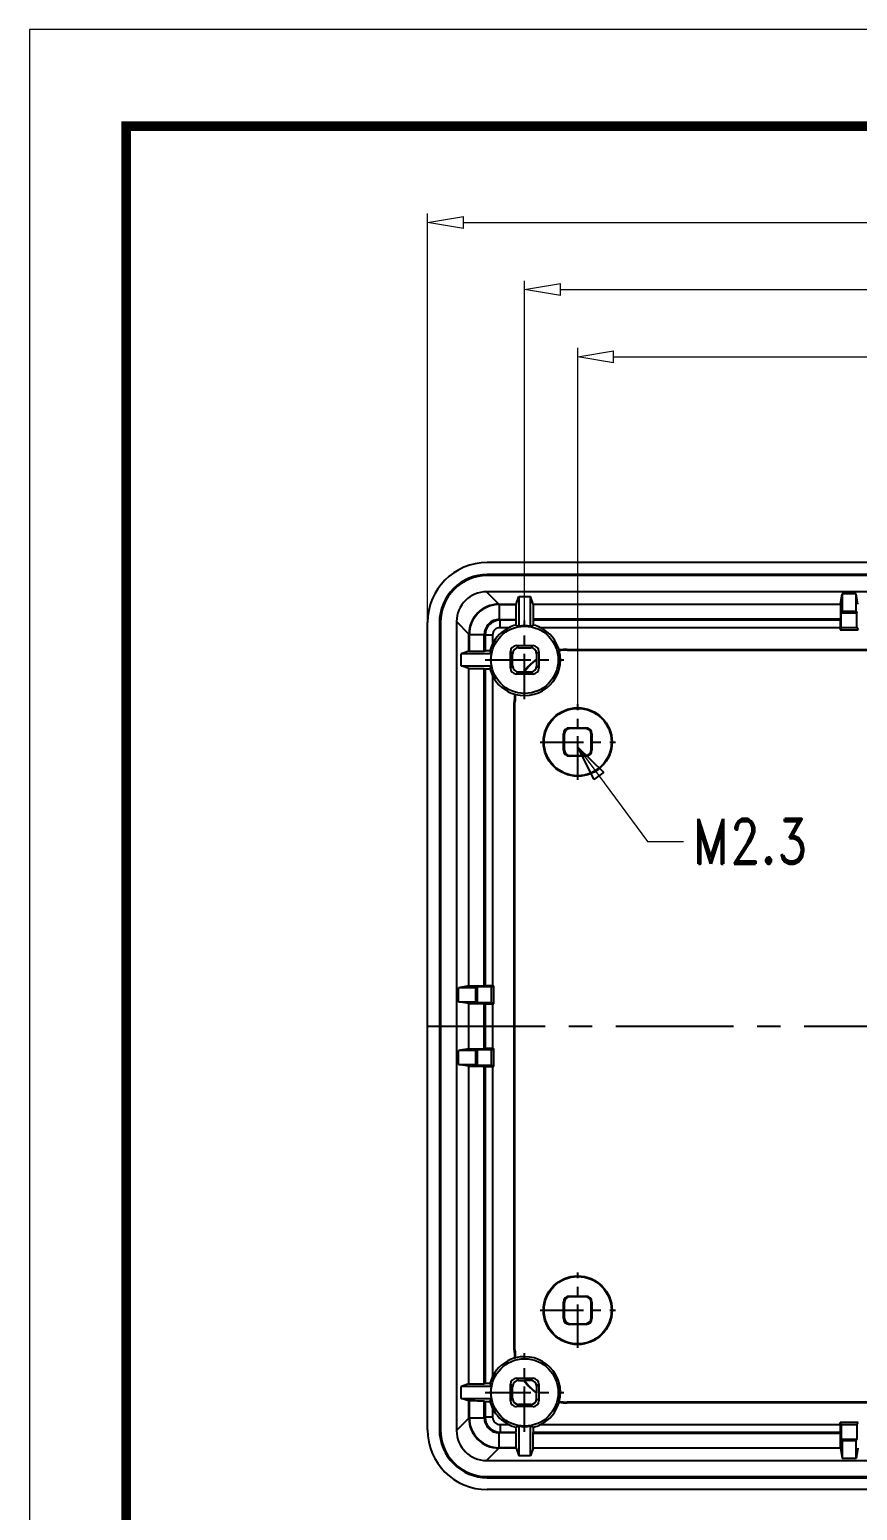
# Model space of a CAD drawing. Header units: millimetres. Extents: x 1603 to 1978, y -231 to 30.
# Drawn here: x 1603.1 to 1658.5, y -69.2 to 29.8 of the extents above; entities that cross this region are included whole.
import ezdxf

# ---------------------------------------------------------------- set-up
doc = ezdxf.new("R2010")
doc.units = ezdxf.units.MM
doc.linetypes.add('CENTER', pattern=[50.8, 31.75, -6.35, 6.35, -6.35])
doc.layers.add('dim', color=3, linetype='Continuous', lineweight=9)
doc.layers.add('from', color=7, linetype='Continuous', lineweight=13)
doc.styles.add('ROMAND', font='romand.shx', dxfattribs={"width": 0.8, "bigfont": 'gbcbig.shx'})
doc.dimstyles.new('YanXiu', dxfattribs={"dimtxt": 2.5, "dimasz": 2.2, "dimexe": 1, "dimexo": 0, "dimgap": 0.66, "dimtad": 0, "dimzin": 1, "dimdsep": 46, "dimtxsty": 'ROMAND', "dimblk": 'CLOSEDBLANK', "dimcen": 0, "dimclrd": 3, "dimclre": 3, "dimclrt": 7, "dimazin": 0, "dimtfac": 1, "dimtofl": 0, "dimtmove": 0, "dimatfit": 3, "dimldrblk": 'CLOSEDBLANK', "dimfxl": 1, "dimlwd": 5, "dimlwe": 5, "dimarcsym": 0})

# ---------------------------------------------------------------- blocks, each defined once
blk = doc.blocks.new('_ClosedBlank')
at = {"color": 0, "linetype": 'ByBlock', "lineweight": -2}
for p, q in [((-1, 0.167), (0, 0)), ((-1, 0.167), (-1, -0.167)), ((0, 0), (-1, -0.167))]:
    blk.add_line(p, q, dxfattribs=at)
blk = doc.blocks.new('*D33')
at = {"layer": 'Defpoints', "color": 0}
for p in [(1721.678, 7.924), (1639.778, -15.31), (1721.678, -15.31)]:
    blk.add_point(p, dxfattribs=at)
at = {"layer": 'dim', "color": 3, "lineweight": 5}
for p, q in [((1639.778, -15.31), (1639.778, 8.524)), ((1642.178, 7.924), (1675.271, 7.924)), ((1719.278, 7.924), (1686.185, 7.924)), ((1721.678, -15.31), (1721.678, 8.524))]:
    blk.add_line(p, q, dxfattribs=at)
at = {"layer": 'dim', "color": 3, "lineweight": 5, "xscale": 2.4, "yscale": 2.4, "zscale": 2.4, "rotation": 180}
blk.add_blockref('_ClosedBlank', (1639.778, 7.924), dxfattribs=at)
at = {"layer": 'dim', "color": 3, "lineweight": 5, "xscale": 2.4, "yscale": 2.4, "zscale": 2.4}
blk.add_blockref('_ClosedBlank', (1721.678, 7.924), dxfattribs=at)
at = {"layer": 'dim', "color": 7, "insert": (1680.728, 7.924), "char_height": 3, "attachment_point": 5, "style": 'ROMAND'}
blk.add_mtext('81.90', dxfattribs=at)
blk = doc.blocks.new('*D34')
at = {"layer": 'Defpoints', "color": 0}
for p in [(1725.228, 12.424), (1636.228, -9.702), (1725.228, -9.702)]:
    blk.add_point(p, dxfattribs=at)
at = {"layer": 'dim', "color": 3, "lineweight": 5}
for p, q in [((1636.228, -9.702), (1636.228, 13.024)), ((1725.228, -9.702), (1725.228, 13.024)), ((1638.628, 12.424), (1675.271, 12.424)), ((1722.828, 12.424), (1686.185, 12.424))]:
    blk.add_line(p, q, dxfattribs=at)
at = {"layer": 'dim', "color": 3, "lineweight": 5, "xscale": 2.4, "yscale": 2.4, "zscale": 2.4, "rotation": 180}
blk.add_blockref('_ClosedBlank', (1636.228, 12.424), dxfattribs=at)
at = {"layer": 'dim', "color": 3, "lineweight": 5, "xscale": 2.4, "yscale": 2.4, "zscale": 2.4}
blk.add_blockref('_ClosedBlank', (1725.228, 12.424), dxfattribs=at)
at = {"layer": 'dim', "color": 7, "insert": (1680.728, 12.424), "char_height": 3, "attachment_point": 5, "style": 'ROMAND'}
blk.add_mtext('89.00', dxfattribs=at)
blk = doc.blocks.new('*D35')
at = {"layer": 'Defpoints', "color": 0}
for p in [(1731.728, 16.924), (1629.728, -9.831), (1731.728, -9.831)]:
    blk.add_point(p, dxfattribs=at)
at = {"layer": 'dim', "color": 3, "lineweight": 5}
for p, q in [((1629.728, -9.831), (1629.728, 17.524)), ((1632.128, 16.924), (1674.299, 16.924)), ((1729.328, 16.924), (1687.156, 16.924)), ((1731.728, -9.831), (1731.728, 17.524))]:
    blk.add_line(p, q, dxfattribs=at)
at = {"layer": 'dim', "color": 3, "lineweight": 5, "xscale": 2.4, "yscale": 2.4, "zscale": 2.4, "rotation": 180}
blk.add_blockref('_ClosedBlank', (1629.728, 16.924), dxfattribs=at)
at = {"layer": 'dim', "color": 3, "lineweight": 5, "xscale": 2.4, "yscale": 2.4, "zscale": 2.4}
blk.add_blockref('_ClosedBlank', (1731.728, 16.924), dxfattribs=at)
at = {"layer": 'dim', "color": 7, "insert": (1680.728, 16.924), "char_height": 3, "attachment_point": 5, "style": 'ROMAND'}
blk.add_mtext('102.00', dxfattribs=at)

msp = doc.modelspace()

# ---------------------------------------------------------------- linework, layer by layer
at = {"color": 7, "linetype": 'Continuous'}
for p, q in [((1727.729, -5.833), (1633.726, -5.833)), ((1675.728, -6.633), (1633.728, -6.633)), ((1633.728, -6.633), (1633.728, -6.703)), ((1727.728, -6.703), (1633.728, -6.703)), ((1727.78, -7.781), (1633.675, -7.781)), ((1633.675, -7.781), (1634.503, -8.608)), ((1657.343, -8.608), (1657.459, -7.912)), ((1658.397, -7.912), (1657.459, -7.912)), ((1657.459, -7.912), (1657.459, -9.099)), ((1658.513, -8.608), (1658.397, -7.912)), ((1658.397, -9.099), (1658.397, -7.912)), ((1634.503, -8.608), (1635.657, -8.608)), ((1634.529, -8.634), (1635.657, -8.634)), ((1634.529, -8.634), (1634.529, -9.634)), ((1635.657, -8.608), (1635.828, -8.095)), ((1635.657, -8.608), (1635.657, -8.634)), ((1635.828, -8.095), (1636.628, -8.095)), ((1635.828, -8.095), (1635.828, -10.092)), ((1636.799, -8.608), (1636.628, -8.095)), ((1636.628, -10.092), (1636.628, -8.095)), ((1636.799, -8.608), (1657.343, -8.608)), ((1636.799, -8.608), (1636.799, -9.609)), ((1657.343, -8.608), (1657.343, -9.609)), ((1629.728, -63.834), (1629.728, -9.831)), ((1630.528, -9.833), (1630.598, -9.833)), ((1630.528, -9.833), (1630.528, -63.833)), ((1630.598, -9.833), (1630.598, -63.833)), ((1631.676, -9.78), (1632.503, -10.608)), ((1631.676, -9.78), (1631.676, -63.885)), ((1634.529, -9.634), (1635.648, -9.634)), ((1634.529, -9.634), (1634.58, -9.685)), ((1635.631, -9.685), (1634.58, -9.685)), ((1634.58, -10.185), (1634.58, -9.685)), ((1635.648, -9.634), (1635.631, -9.685)), ((1657.343, -9.609), (1636.799, -9.609)), ((1636.799, -9.609), (1636.824, -9.685)), ((1657.33, -9.685), (1636.824, -9.685)), ((1657.343, -9.609), (1657.33, -9.685)), ((1657.459, -9.099), (1657.406, -9.203)), ((1658.449, -9.203), (1657.406, -9.203)), ((1657.406, -10.176), (1657.406, -9.203)), ((1658.397, -9.099), (1657.459, -9.099)), ((1658.397, -9.099), (1658.449, -9.203)), ((1658.449, -10.176), (1658.449, -9.203)), ((1632.503, -11.762), (1632.503, -10.608)), ((1632.529, -10.634), (1633.529, -10.634)), ((1632.529, -11.762), (1632.529, -10.634)), ((1633.529, -10.634), (1633.58, -10.685)), ((1633.529, -11.753), (1633.529, -10.634)), ((1634.08, -10.685), (1633.58, -10.685)), ((1633.58, -10.685), (1633.58, -11.736)), ((1634.08, -10.685), (1634.08, -11.269)), ((1635.164, -10.185), (1634.58, -10.185)), ((1657.328, -10.185), (1637.291, -10.185)), ((1657.406, -10.176), (1657.328, -10.333)), ((1657.328, -10.185), (1657.328, -10.333)), ((1657.328, -10.333), (1658.528, -10.333)), ((1657.406, -10.176), (1658.449, -10.176)), ((1658.449, -10.176), (1658.528, -10.333)), ((1632.503, -11.762), (1631.99, -11.933)), ((1632.503, -11.762), (1632.529, -11.762)), ((1633.529, -11.753), (1633.58, -11.736)), ((1635.424, -11.929), (1635.278, -11.783)), ((1635.278, -12.883), (1635.278, -11.783)), ((1635.678, -11.383), (1636.778, -11.383)), ((1635.824, -11.529), (1635.678, -11.383)), ((1635.824, -11.529), (1636.631, -11.529)), ((1636.631, -11.529), (1636.778, -11.383)), ((1637.031, -11.929), (1637.178, -11.783)), ((1637.178, -11.783), (1637.178, -12.883)), ((1638.532, -11.675), (1638.541, -11.727)), ((1639.08, -11.632), (1722.375, -11.632)), ((1639.08, -11.685), (1639.08, -11.632)), ((1639.08, -11.685), (1722.375, -11.685)), ((1633.987, -11.933), (1631.99, -11.933)), ((1631.99, -12.733), (1631.99, -11.933)), ((1631.99, -12.733), (1633.987, -12.733)), ((1632.503, -12.904), (1631.99, -12.733)), ((1635.424, -12.736), (1635.278, -12.883)), ((1635.424, -12.736), (1635.424, -11.929)), ((1637.031, -11.929), (1637.031, -12.283)), ((1637.031, -12.283), (1637.034, -12.313)), ((1637.034, -12.739), (1637.034, -12.313)), ((1637.178, -12.883), (1637.034, -12.739)), ((1632.503, -12.904), (1633.504, -12.904)), ((1632.503, -34.148), (1632.503, -12.904)), ((1633.504, -12.904), (1633.58, -12.929)), ((1633.504, -12.904), (1633.504, -34.148)), ((1633.58, -12.929), (1633.58, -34.135)), ((1634.08, -13.396), (1634.08, -34.133)), ((1635.824, -13.136), (1635.678, -13.283)), ((1636.778, -13.283), (1635.678, -13.283)), ((1635.824, -13.136), (1636.178, -13.136)), ((1636.178, -13.136), (1636.208, -13.139)), ((1636.208, -13.139), (1636.634, -13.139)), ((1636.778, -13.283), (1636.634, -13.139)), ((1635.57, -14.637), (1635.622, -14.646)), ((1635.58, -15.185), (1635.528, -15.185)), ((1635.528, -58.48), (1635.528, -15.185)), ((1635.58, -58.48), (1635.58, -15.185)), ((1638.828, -17.283), (1638.874, -17.329)), ((1638.828, -18.383), (1638.828, -17.283)), ((1638.874, -17.329), (1638.874, -18.336)), ((1639.228, -16.883), (1640.328, -16.883)), ((1639.228, -16.883), (1639.274, -16.929)), ((1640.281, -16.929), (1639.274, -16.929)), ((1640.328, -16.883), (1640.281, -16.929)), ((1640.728, -17.283), (1640.681, -17.329)), ((1640.681, -18.336), (1640.681, -17.329)), ((1640.728, -17.283), (1640.728, -18.383)), ((1638.828, -18.383), (1638.874, -18.336)), ((1639.228, -18.783), (1639.274, -18.736)), ((1640.328, -18.783), (1639.228, -18.783)), ((1639.274, -18.736), (1640.281, -18.736)), ((1640.281, -18.736), (1640.328, -18.783)), ((1640.681, -18.336), (1640.728, -18.383)), ((1632.503, -34.148), (1631.807, -34.264)), ((1632.941, -34.264), (1631.807, -34.264)), ((1631.807, -35.202), (1631.807, -34.264)), ((1632.503, -34.148), (1633.504, -34.148)), ((1632.941, -34.264), (1633.046, -34.211)), ((1632.941, -34.264), (1632.941, -35.202)), ((1634.019, -34.211), (1633.046, -34.211)), ((1633.046, -34.211), (1633.046, -35.254)), ((1633.504, -34.148), (1633.58, -34.135)), ((1634.019, -34.211), (1634.176, -34.133)), ((1634.019, -35.254), (1634.019, -34.211)), ((1634.08, -34.133), (1634.176, -34.133)), ((1634.176, -35.333), (1634.176, -34.133)), ((1631.807, -35.202), (1632.941, -35.202)), ((1632.503, -35.318), (1631.807, -35.202)), ((1632.503, -35.318), (1633.504, -35.318)), ((1632.503, -38.348), (1632.503, -35.318)), ((1632.941, -35.202), (1633.046, -35.254)), ((1633.046, -35.254), (1634.019, -35.254)), ((1633.504, -35.318), (1633.58, -35.331)), ((1633.504, -35.318), (1633.504, -38.348)), ((1633.58, -35.331), (1633.58, -38.335)), ((1634.019, -35.254), (1634.176, -35.333)), ((1634.08, -35.333), (1634.176, -35.333)), ((1634.08, -35.333), (1634.08, -38.333)), ((1632.503, -38.348), (1631.807, -38.464)), ((1632.941, -38.464), (1631.807, -38.464)), ((1631.807, -39.402), (1631.807, -38.464)), ((1632.503, -38.348), (1633.504, -38.348)), ((1632.941, -38.464), (1633.046, -38.411)), ((1632.941, -38.464), (1632.941, -39.402)), ((1634.019, -38.411), (1633.046, -38.411)), ((1633.046, -38.411), (1633.046, -39.454)), ((1633.504, -38.348), (1633.58, -38.335)), ((1634.019, -38.411), (1634.176, -38.333)), ((1634.019, -39.454), (1634.019, -38.411)), ((1634.08, -38.333), (1634.176, -38.333)), ((1634.176, -39.533), (1634.176, -38.333)), ((1631.807, -39.402), (1632.941, -39.402)), ((1632.503, -39.518), (1631.807, -39.402)), ((1632.503, -39.518), (1633.504, -39.518)), ((1632.503, -60.762), (1632.503, -39.518)), ((1632.941, -39.402), (1633.046, -39.454)), ((1633.046, -39.454), (1634.019, -39.454)), ((1633.504, -39.518), (1633.58, -39.531)), ((1633.504, -39.518), (1633.504, -60.762)), ((1633.58, -39.531), (1633.58, -60.736)), ((1634.019, -39.454), (1634.176, -39.533)), ((1634.08, -39.533), (1634.176, -39.533)), ((1634.08, -39.533), (1634.08, -60.269)), ((1638.828, -55.283), (1638.874, -55.329)), ((1638.828, -56.383), (1638.828, -55.283)), ((1638.874, -55.329), (1638.874, -56.336)), ((1639.228, -54.883), (1640.328, -54.883)), ((1639.228, -54.883), (1639.274, -54.929)), ((1640.281, -54.929), (1639.274, -54.929)), ((1640.281, -54.929), (1640.328, -54.883)), ((1640.681, -55.329), (1640.728, -55.283)), ((1640.681, -56.336), (1640.681, -55.329)), ((1640.728, -55.283), (1640.728, -56.383)), ((1638.828, -56.383), (1638.874, -56.336)), ((1640.728, -56.383), (1640.681, -56.336)), ((1639.228, -56.783), (1639.274, -56.736)), ((1640.328, -56.783), (1639.228, -56.783)), ((1639.274, -56.736), (1640.281, -56.736)), ((1640.328, -56.783), (1640.281, -56.736)), ((1635.58, -58.48), (1635.528, -58.48)), ((1635.57, -59.028), (1635.622, -59.019)), ((1635.678, -60.383), (1636.778, -60.383)), ((1635.824, -60.529), (1635.678, -60.383)), ((1636.778, -60.383), (1636.634, -60.527)), ((1632.503, -60.762), (1631.99, -60.933)), ((1633.987, -60.933), (1631.99, -60.933)), ((1631.99, -61.733), (1631.99, -60.933)), ((1632.503, -60.762), (1633.504, -60.762)), ((1633.504, -60.762), (1633.58, -60.736)), ((1635.278, -61.883), (1635.278, -60.783)), ((1635.424, -60.929), (1635.278, -60.783)), ((1635.424, -61.736), (1635.424, -60.929)), ((1635.824, -60.529), (1636.178, -60.529)), ((1636.178, -60.529), (1636.208, -60.527)), ((1636.634, -60.527), (1636.208, -60.527)), ((1637.031, -61.382), (1637.034, -61.352)), ((1637.031, -61.736), (1637.031, -61.382)), ((1637.178, -60.783), (1637.034, -60.927)), ((1637.034, -61.352), (1637.034, -60.927)), ((1637.178, -60.783), (1637.178, -61.883)), ((1631.99, -61.733), (1633.987, -61.733)), ((1632.503, -61.904), (1631.99, -61.733)), ((1632.503, -61.904), (1632.529, -61.904)), ((1632.503, -63.058), (1632.503, -61.904)), ((1632.529, -63.032), (1632.529, -61.904)), ((1633.529, -61.912), (1633.58, -61.929)), ((1633.529, -63.032), (1633.529, -61.912)), ((1633.58, -61.929), (1633.58, -62.98)), ((1635.424, -61.736), (1635.278, -61.883)), ((1635.824, -62.136), (1635.678, -62.283)), ((1636.778, -62.283), (1635.678, -62.283)), ((1636.631, -62.136), (1635.824, -62.136)), ((1636.631, -62.136), (1636.778, -62.283)), ((1637.031, -61.736), (1637.178, -61.883)), ((1638.532, -61.99), (1638.541, -61.939)), ((1722.375, -61.98), (1639.08, -61.98)), ((1639.08, -61.98), (1639.08, -62.033)), ((1722.375, -62.033), (1639.08, -62.033)), ((1631.676, -63.885), (1632.503, -63.058)), ((1632.529, -63.032), (1633.529, -63.032)), ((1633.529, -63.032), (1633.58, -62.98)), ((1634.08, -62.981), (1633.58, -62.981)), ((1634.08, -62.396), (1634.08, -62.981)), ((1657.328, -63.48), (1657.328, -63.332)), ((1658.528, -63.332), (1657.328, -63.332)), ((1657.406, -63.489), (1657.328, -63.332)), ((1658.449, -63.489), (1658.528, -63.332)), ((1630.528, -63.833), (1630.598, -63.833)), ((1634.529, -64.031), (1634.58, -63.98)), ((1635.648, -64.031), (1634.529, -64.031)), ((1634.529, -65.031), (1634.529, -64.031)), ((1634.58, -63.48), (1635.164, -63.48)), ((1634.58, -63.48), (1634.58, -63.98)), ((1634.58, -63.98), (1635.631, -63.98)), ((1635.648, -64.031), (1635.631, -63.98)), ((1635.828, -63.573), (1635.828, -65.57)), ((1636.628, -65.57), (1636.628, -63.573)), ((1636.799, -64.057), (1636.824, -63.98)), ((1636.799, -64.057), (1657.343, -64.057)), ((1636.799, -65.057), (1636.799, -64.057)), ((1636.824, -63.98), (1657.33, -63.98)), ((1637.291, -63.48), (1657.328, -63.48)), ((1657.343, -64.057), (1657.33, -63.98)), ((1657.343, -65.057), (1657.343, -64.057)), ((1657.406, -63.489), (1657.406, -64.462)), ((1658.449, -63.489), (1657.406, -63.489)), ((1658.449, -63.489), (1658.449, -64.462)), ((1633.675, -65.884), (1634.503, -65.057)), ((1635.657, -65.057), (1634.503, -65.057)), ((1635.657, -65.031), (1634.529, -65.031)), ((1635.657, -65.057), (1635.657, -65.031)), ((1635.657, -65.057), (1635.828, -65.57)), ((1636.799, -65.057), (1636.628, -65.57)), ((1657.343, -65.057), (1636.799, -65.057)), ((1657.343, -65.057), (1657.459, -65.753)), ((1657.406, -64.462), (1658.449, -64.462)), ((1657.459, -64.567), (1657.406, -64.462)), ((1657.459, -64.567), (1657.459, -65.753)), ((1658.397, -64.567), (1657.459, -64.567)), ((1658.397, -64.567), (1658.449, -64.462)), ((1658.397, -65.753), (1658.397, -64.567)), ((1658.513, -65.057), (1658.397, -65.753)), ((1633.675, -65.884), (1727.78, -65.884)), ((1636.628, -65.57), (1635.828, -65.57)), ((1658.397, -65.753), (1657.459, -65.753)), ((1633.728, -66.962), (1727.728, -66.962)), ((1633.728, -67.032), (1633.728, -66.962)), ((1633.728, -67.032), (1675.728, -67.032)), ((1727.729, -67.833), (1633.726, -67.833))]:
    msp.add_line(p, q, dxfattribs=at)
at = {"color": 1, "linetype": 'CENTER', "ltscale": 0.095655}
for p, q in [((1636.228, -14.963), (1636.228, -9.702)), ((1633.597, -12.333), (1638.858, -12.333)), ((1636.228, -63.963), (1636.228, -58.702)), ((1633.597, -61.333), (1638.858, -61.333))]:
    msp.add_line(p, q, dxfattribs=at)
at = {"color": 1, "linetype": 'CENTER', "ltscale": 0.091745}
for p, q in [((1639.778, -20.356), (1639.778, -15.31)), ((1637.255, -17.833), (1642.301, -17.833)), ((1639.778, -58.356), (1639.778, -53.31)), ((1637.255, -55.833), (1642.301, -55.833))]:
    msp.add_line(p, q, dxfattribs=at)
at = {"color": 1, "linetype": 'CENTER', "ltscale": 0.248}
msp.add_line((1629.728, -36.833), (1731.728, -36.833), dxfattribs=at)
at = {"color": 7, "linetype": 'Continuous'}
for centre, radius in [((1636.228, -12.333), 2.25), ((1639.778, -17.833), 2.294), ((1639.778, -17.833), 2.25), ((1639.778, -55.833), 2.294), ((1639.778, -55.833), 2.25), ((1636.228, -61.333), 2.25)]:
    msp.add_circle(centre, radius, dxfattribs=at)
for centre, radius, start, end in [((1633.727, -9.832), 3.199, 89.99511, 180.00489), ((1633.727, -9.832), 3.129, 89.995, 180.005), ((1634.529, -10.633), 1.999, 89.99398, 180.00679), ((1634.528, -10.633), 0.999, 89.93747, 180.06287), ((1634.58, -10.685), 1, 90.01384, 179.98038), ((1634.58, -10.685), 0.5, 89.99309, 180.00691), ((1636.228, -12.333), 2.397, 116.3415, 153.6585), ((1636.225, -12.327), 2.39, 104.47665, 116.33804), ((1636.228, -12.333), 2.276, 79.87868, 100.12132), ((1636.23, -12.328), 2.392, 63.66509, 75.52024), ((1636.228, -12.333), 2.397, 15.92798, 63.6585), ((1636.223, -12.33), 2.392, 153.66509, 165.52024), ((1636.228, -12.333), 2.391, 255.32015, 14.67985), ((1639.08, -15.185), 3.552, 90, 98.86818), ((1639.08, -15.185), 3.5, 90, 98.85766), ((1636.228, -12.333), 2.276, 169.87868, 190.12132), ((1639.08, -15.185), 3.552, 125.22228, 144.77772), ((1639.08, -15.185), 3.526, 125.47119, 144.52881), ((1636.222, -12.336), 2.39, 194.47664, 206.33804), ((1636.228, -12.333), 2.397, 206.3415, 254.07202), ((1639.08, -15.185), 3.552, 171.13182, 180), ((1639.08, -15.185), 3.5, 171.14234, 180), ((1636.228, -61.333), 2.397, 105.92798, 153.6585), ((1639.08, -58.48), 3.552, 180, 188.86818), ((1639.08, -58.48), 3.5, 180, 188.85766), ((1636.228, -61.333), 2.391, 345.32015, 104.67985), ((1636.223, -61.33), 2.392, 153.66509, 165.52024), ((1636.228, -61.333), 2.276, 169.87868, 190.12132), ((1639.08, -58.48), 3.552, 215.22228, 234.77772), ((1639.08, -58.48), 3.526, 215.47119, 234.52881), ((1636.222, -61.336), 2.39, 194.47664, 206.33804), ((1636.228, -61.333), 2.397, 296.3415, 344.07202), ((1639.08, -58.48), 3.552, 261.13182, 270), ((1639.08, -58.48), 3.5, 261.14234, 270), ((1634.529, -63.032), 1.999, 179.994, 270.00683), ((1634.528, -63.033), 0.999, 179.93747, 270.06287), ((1634.58, -62.98), 1, 180.01384, 269.98038), ((1636.228, -61.333), 2.397, 206.3415, 243.6585), ((1634.58, -62.981), 0.5, 179.99309, 270.00691), ((1633.727, -63.833), 3.199, 179.99509, 270.00491), ((1633.727, -63.833), 3.129, 179.99499, 270.00501), ((1636.225, -61.337), 2.392, 243.66509, 255.52024), ((1636.228, -61.333), 2.276, 259.87868, 280.12132), ((1636.231, -61.338), 2.39, 284.47664, 296.33804)]:
    msp.add_arc(centre, radius, start, end, dxfattribs=at)
for centre, major_axis, ratio, start_param, end_param in [((1633.729, -9.834), (2.83, -2.83), 0.999315, 2.356537, 3.926648), ((1633.677, -9.782), (1.415, -1.415), 0.999315, 2.356537, 3.926648), ((1634.504, -10.609), (1.415, -1.415), 0.999315, 2.356537, 3.926648), ((1635.648, -8.634), (0, 1), 0.008727, -3.115413, -1.570796), ((1635.631, -10.185), (0, 0.5), 0.008727, 0.02618, 1.219095), ((1636.824, -10.185), (0, 0.5), 0.008727, -1.219095, -0.02618), ((1657.33, -10.185), (0, 0.5), 0.004363, 0.02618, 1.570796), ((1634.319, -12.333), (3.181, 0), 0.800007, 1.07667, 1.146964), ((1638.137, -12.333), (3.181, 0), 0.800007, 1.994629, 2.064923), ((1632.529, -11.753), (1, 0), 0.008727, -1.570796, -0.02618), ((1634.08, -11.736), (0.5, 0), 0.008727, 1.922498, 3.115413), ((1636.228, -10.424), (0, 3.181), 0.800007, -4.288556, -4.218263), ((1635.678, -11.783), (0.283, -0.283), 0.999973, 2.356208, 3.926977), ((1635.824, -11.929), (0.283, -0.283), 0.999973, 2.356208, 3.926977), ((1636.631, -11.929), (-0.283, -0.283), 0.999973, 2.356208, 3.926977), ((1636.778, -11.783), (0.283, 0.283), 0.999973, -0.785384, 0.785384), ((1636.228, -14.241), (0, 3.181), 0.800007, 1.07667, 1.146964), ((1635.824, -12.736), (0.283, 0.283), 0.999973, 2.356208, 3.926977), ((1636.634, -12.739), (-0.283, 0.283), 0.999973, 2.356208, 3.926977), ((1634.08, -12.929), (0.5, 0), 0.008727, -3.115413, -1.922498), ((1635.678, -12.883), (0.283, 0.283), 0.999973, -3.926977, -2.356208), ((1636.778, -12.883), (0.283, -0.283), 0.999973, -0.785384, 0.785384), ((1639.228, -17.283), (0.283, -0.283), 0.999924, 2.356233, 3.926953), ((1639.274, -17.329), (0.283, -0.283), 0.999924, 2.356233, 3.926953), ((1640.281, -17.329), (-0.283, -0.283), 0.999924, 2.356233, 3.926953), ((1640.328, -17.283), (0.283, 0.283), 0.999924, -0.78536, 0.78536), ((1639.228, -18.383), (0.283, 0.283), 0.999924, -3.926953, -2.356233), ((1639.274, -18.336), (0.283, 0.283), 0.999924, 2.356233, 3.926953), ((1640.281, -18.336), (0.283, -0.283), 0.999924, -0.78536, 0.78536), ((1640.328, -18.383), (0.283, -0.283), 0.999924, -0.78536, 0.78536), ((1634.08, -34.135), (0.5, 0), 0.004363, 1.570796, 3.115413), ((1634.08, -35.33), (0.5, 0), 0.004363, -3.115413, -1.570796), ((1634.08, -38.335), (0.5, 0), 0.004363, 1.570796, 3.115413), ((1634.08, -39.53), (0.5, 0), 0.004363, -3.115413, -1.570796), ((1639.228, -55.283), (0.283, -0.283), 0.999924, 2.356233, 3.926953), ((1639.274, -55.329), (0.283, -0.283), 0.999924, 2.356233, 3.926953), ((1640.281, -55.329), (0.283, 0.283), 0.999924, -0.78536, 0.78536), ((1640.328, -55.283), (0.283, 0.283), 0.999924, -0.78536, 0.78536), ((1639.228, -56.383), (0.283, 0.283), 0.999924, -3.926953, -2.356233), ((1639.274, -56.336), (0.283, 0.283), 0.999924, 2.356233, 3.926953), ((1640.281, -56.336), (-0.283, 0.283), 0.999924, 2.356233, 3.926953), ((1640.328, -56.383), (0.283, -0.283), 0.999924, -0.78536, 0.78536), ((1635.678, -60.783), (0.283, -0.283), 0.999973, 2.356208, 3.926977), ((1636.778, -60.783), (0.283, 0.283), 0.999973, -0.785384, 0.785384), ((1634.08, -60.736), (0.5, 0), 0.008727, 1.922498, 3.115413), ((1636.228, -59.424), (0, 3.181), 0.800007, -4.288556, -4.218263), ((1635.824, -60.929), (0.283, -0.283), 0.999973, 2.356208, 3.926977), ((1636.634, -60.927), (-0.283, -0.283), 0.999973, 2.356208, 3.926977), ((1632.529, -61.912), (1, 0), 0.008727, 0.02618, 1.570796), ((1634.08, -61.929), (0.5, 0), 0.008727, -3.115413, -1.922498), ((1636.228, -63.241), (0, 3.181), 0.800007, 1.07667, 1.146964), ((1635.678, -61.883), (0.283, 0.283), 0.999973, -3.926977, -2.356208), ((1635.824, -61.736), (0.283, 0.283), 0.999973, 2.356208, 3.926977), ((1636.631, -61.736), (-0.283, 0.283), 0.999973, 2.356208, 3.926977), ((1636.778, -61.883), (0.283, -0.283), 0.999973, -0.785384, 0.785384), ((1634.504, -63.056), (1.415, 1.415), 0.999315, -3.926648, -2.356537), ((1633.729, -63.831), (2.83, 2.83), 0.999315, 2.356537, 3.926648), ((1633.677, -63.884), (1.415, 1.415), 0.999315, -3.926648, -2.356537), ((1634.319, -61.333), (3.181, 0), 0.800007, -1.146964, -1.07667), ((1635.631, -63.48), (0, 0.5), 0.008727, -4.360688, -3.167773), ((1635.648, -65.031), (0, 1), 0.008727, -1.570796, -0.02618), ((1638.137, -61.333), (3.181, 0), 0.800007, -2.064923, -1.994629), ((1636.824, -63.48), (0, 0.5), 0.008727, -3.115413, -1.922498), ((1657.33, -63.48), (0, 0.5), 0.004363, -4.712389, -3.167773)]:
    msp.add_ellipse(centre, major_axis=major_axis, ratio=ratio, start_param=start_param, end_param=end_param, dxfattribs=at)
at = {"layer": 'from'}
msp.add_lwpolyline([(1603.12, -230.843), (1978.217, -230.843), (1978.217, 29.816), (1603.12, 29.816)], close=True, dxfattribs=at)
at = {"layer": 'from', "const_width": 0.646}
msp.add_lwpolyline([(1609.585, -224.378), (1609.585, 23.351), (1971.752, 23.351), (1971.752, -224.378), (1609.585, -224.378)], dxfattribs=at)

# ---------------------------------------------------------------- texts
at = {"layer": 'dim', "color": 7, "insert": (1647.453, -24.474), "char_height": 3, "attachment_point": 4, "style": 'ROMAND'}
msp.add_mtext('M2.3', dxfattribs=at)

# ---------------------------------------------------------------- dimensions: what is measured, and where the dimension line sits
at = {"layer": 'dim'}
for base, p1, p2, picture, middle in [((1731.728, 16.924), (1629.728, -9.831), (1731.728, -9.831), '*D35', (1680.728, 16.924)), ((1725.228, 12.424), (1636.228, -9.702), (1725.228, -9.702), '*D34', (1680.728, 12.424)), ((1721.678, 7.924), (1639.778, -15.31), (1721.678, -15.31), '*D33', (1680.728, 7.924))]:
    dim = msp.add_linear_dim(base=base, p1=p1, p2=p2, dimstyle='YanXiu', override={"dimtxt": 3, "dimasz": 2.4, "dimexe": 0.5997, "dimgap": 0.5997}, dxfattribs=at)
    dim.commit()
    dim.dimension.update_dxf_attribs({"geometry": picture, "text_midpoint": middle})

# ---------------------------------------------------------------- leaders
at = {"layer": 'dim', "annotation_type": 0, "has_hookline": 1, "hookline_direction": 0, "text_width": 5.335}
msp.add_leader([(1639.778, -18.172), (1644.453, -24.474), (1646.853, -24.474)], dimstyle='YanXiu', override={"dimtxt": 3, "dimasz": 2.4, "dimexe": 0.5997, "dimgap": 0.5997}, dxfattribs=at)

doc.saveas('drawing.dxf')
